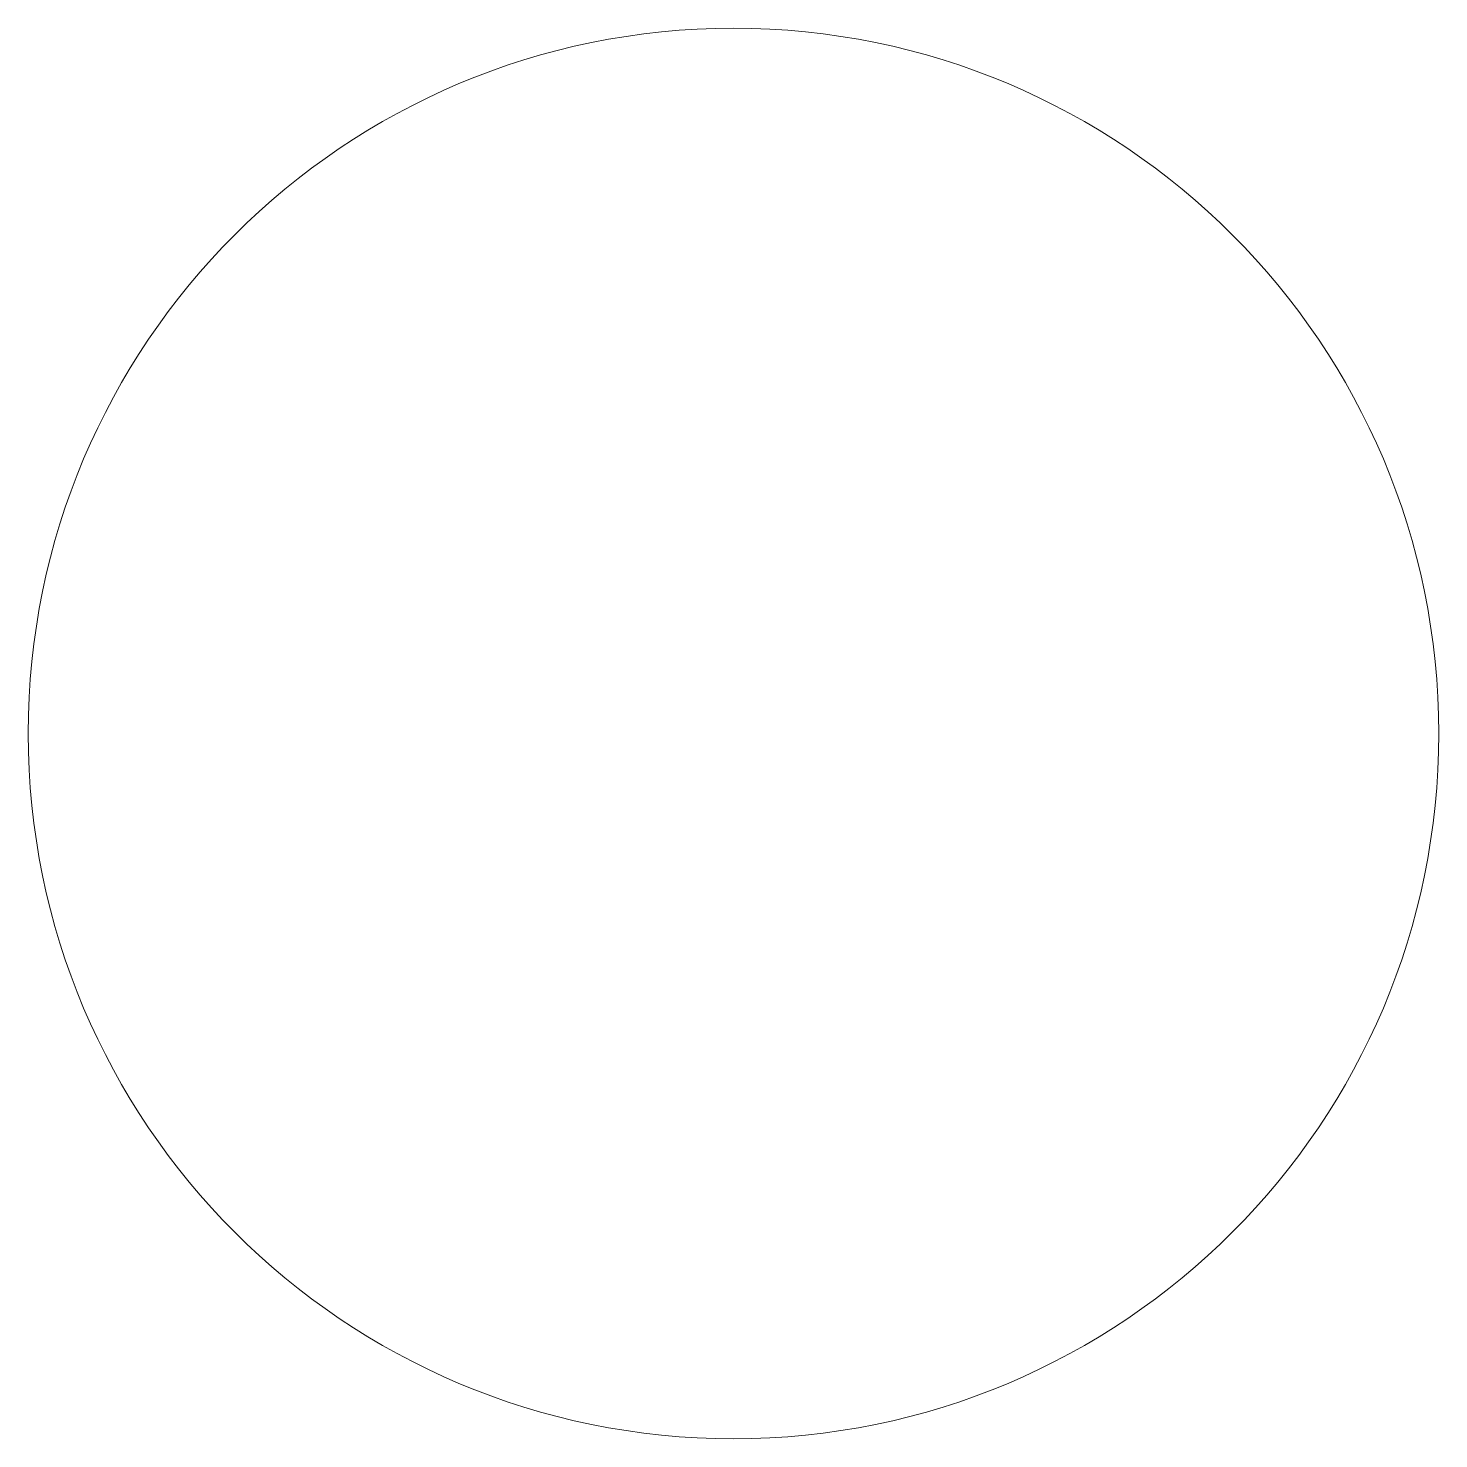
# Model space of a CAD drawing. Extents: x 114.5 to 182.5, y 71 to 139.
import ezdxf

# ---------------------------------------------------------------- set-up
doc = ezdxf.new("R2010")
doc.units = 0
doc.header["$MEASUREMENT"] = 0
doc.layers.get('0').update_dxf_attribs({"true_color": 0xffffff})

msp = doc.modelspace()

# ---------------------------------------------------------------- linework, layer by layer
at = {"color": 18, "linetype": 'Continuous', "lineweight": 0, "true_color": 0x000000}
msp.add_circle((148.5, 105), 34, dxfattribs=at)

doc.saveas('drawing.dxf')
